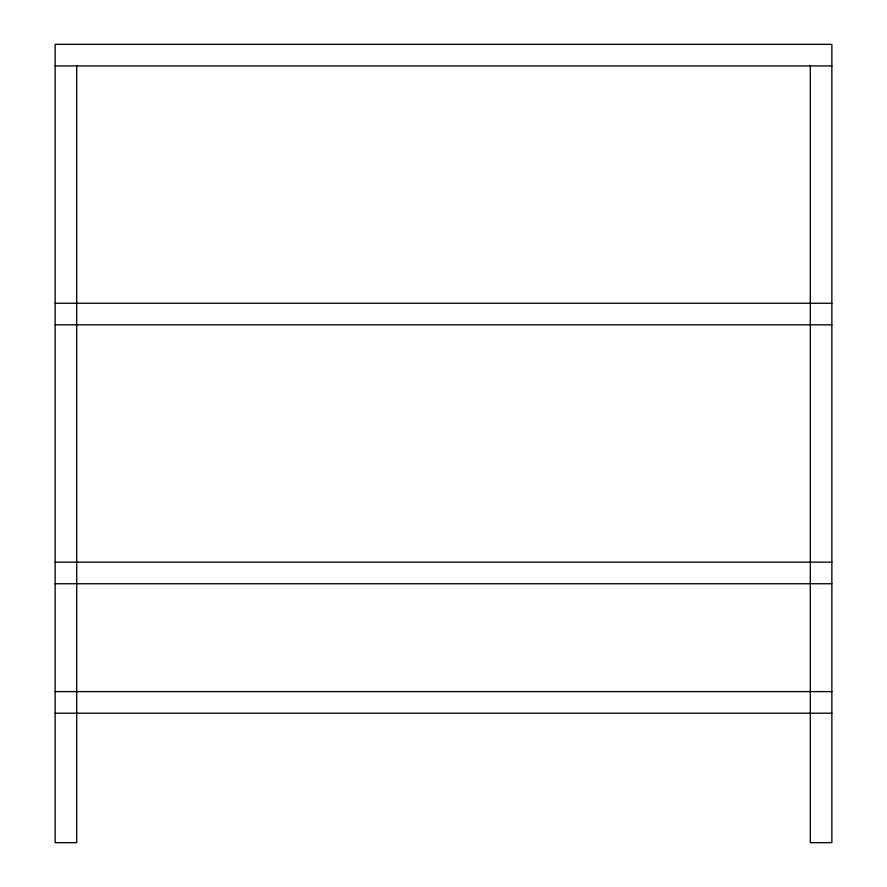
<?xml version="1.0" encoding="UTF-8"?>
<svg xmlns="http://www.w3.org/2000/svg" width="887" height="887" viewBox="0 0 887 887"><rect width="100%" height="100%" fill="white"/><g stroke="black" fill="none" stroke-linecap="round" stroke-linejoin="round"><path stroke-width="1.33" d="M55.138 65.926L831.862 65.926M55.138 303.254L831.862 303.254M55.138 324.83L831.862 324.83M55.138 562.17L831.862 562.17M55.138 583.746L831.862 583.746M55.138 691.616L831.862 691.616M55.138 713.192L831.862 713.192M810.286 65.926L810.286 842.65L831.862 842.65L831.862 44.35L55.138 44.35L55.138 842.65L76.714 842.65L76.714 65.926"/></g></svg>
